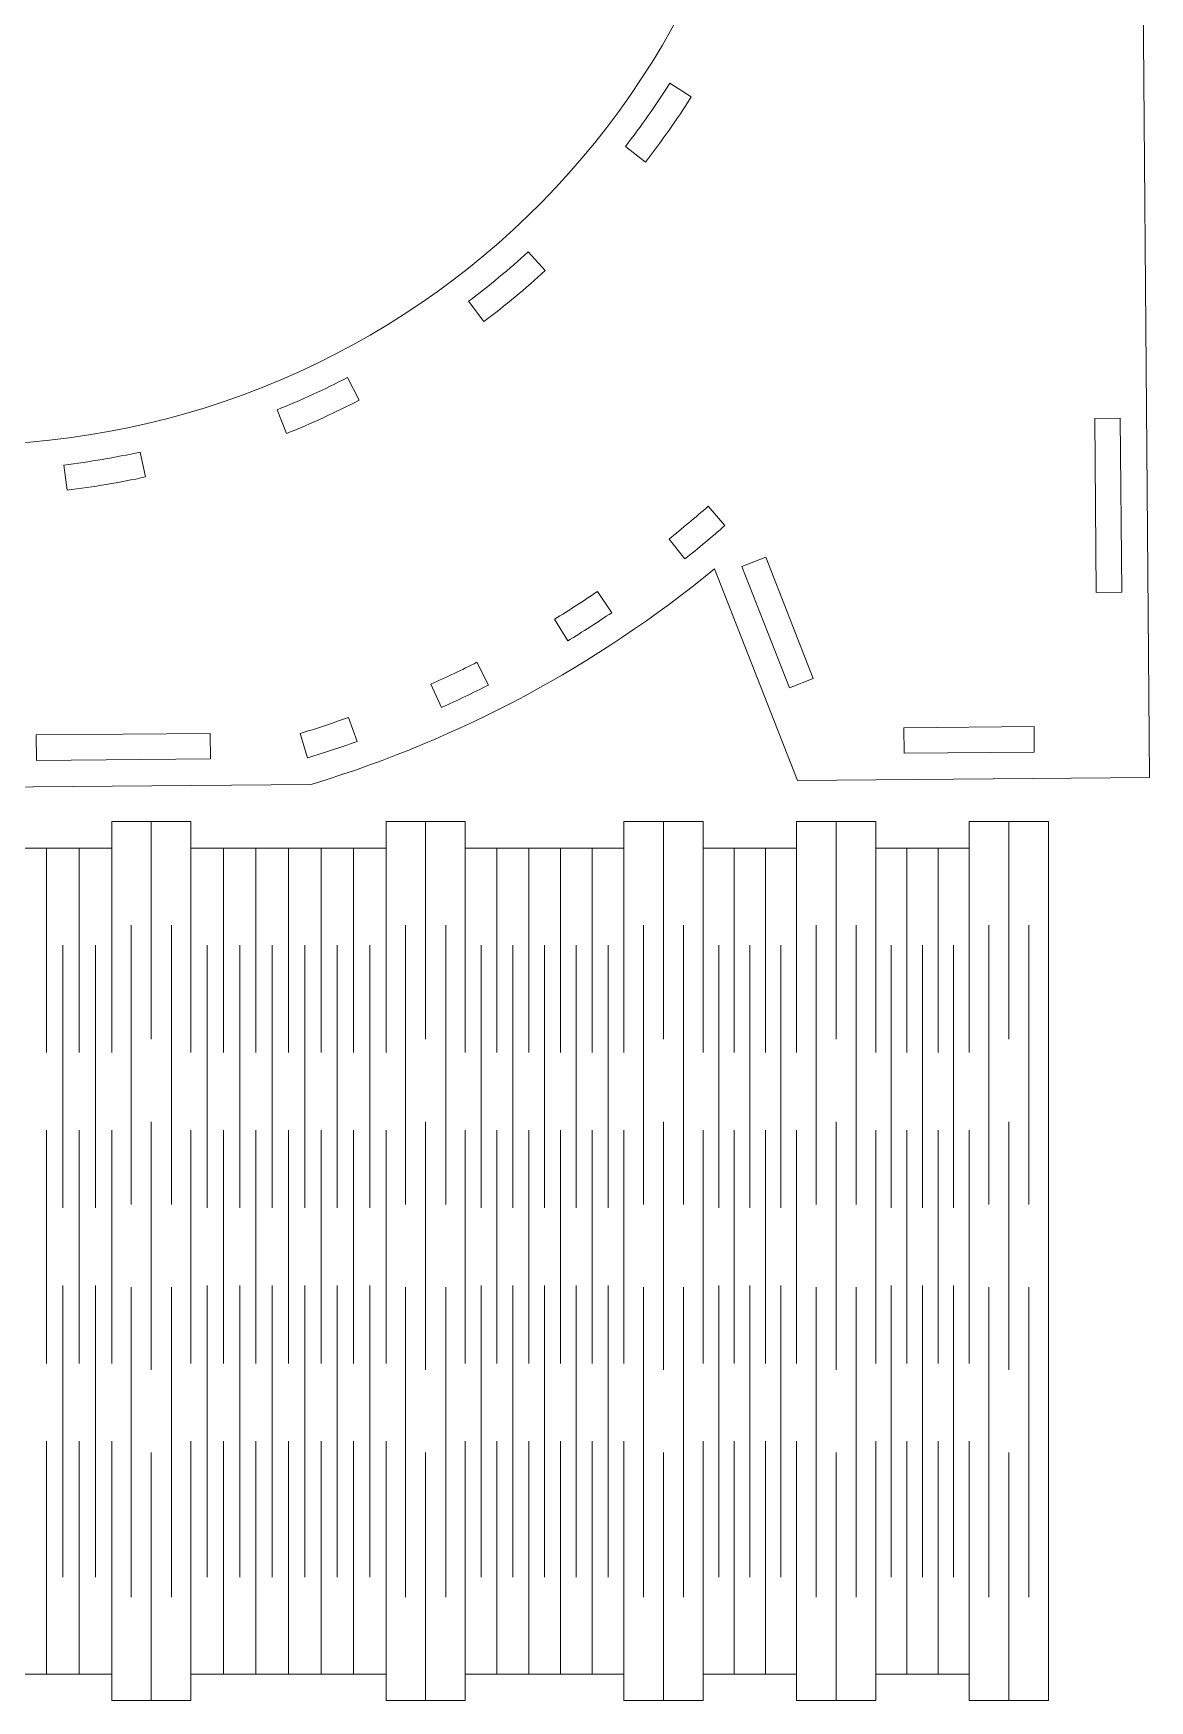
# Model space of a CAD drawing. Header units: millimetres. Extents: x -459 to 459, y -512 to 512.
# Drawn here: x 332.4 to 459.5, y -511.8 to -322.1 of the extents above; entities that cross this region are included whole.
import ezdxf

# ---------------------------------------------------------------- set-up
doc = ezdxf.new("R2010")
doc.units = ezdxf.units.MM
doc.header["$MEASUREMENT"] = 0
doc.layers.add('Camada 1', color=7, linetype='Continuous')

msp = doc.modelspace()

# ---------------------------------------------------------------- linework, layer by layer
at = {"layer": 'Camada 1', "color": 250, "lineweight": 20}
for points, knots in [([(409.9494, -382.9983), (409.9494, -382.9983), (419.3878, -407.0651), (419.3878, -407.0651), (419.3878, -407.0651), (419.3878, -407.0651), (459.4507, -406.7314), (459.4507, -406.7314), (459.4507, -406.7314), (459.4507, -406.7314), (458.4014, -280.7358), (458.4014, -280.7358), (458.4014, -280.7358), (458.4014, -280.7358), (417.8053, -281.0738), (417.8053, -281.0738), (417.8053, -281.0738), (417.8053, -281.0738), (417.4551, -283.6477), (417.4551, -283.6477), (417.4551, -283.6477), (416.0693, -293.8337), (413.2861, -303.799), (409.1931, -313.2289), (409.1931, -313.2289), (399.4175, -335.7508), (381.2881, -353.3094), (358.4696, -362.3608), (358.4696, -362.3608), (335.6518, -371.412), (310.4167, -371.0555), (287.8613, -361.3593), (287.8613, -361.3593), (277.3302, -356.8321), (270.3929, -346.5947), (270.0911, -335.1358), (270.0911, -335.1358), (269.7898, -323.6988), (276.1976, -313.0786), (286.456, -308.0129), (286.456, -308.0129), (298.4904, -302.0703), (311.1905, -297.5263), (324.2633, -294.4858), (324.2633, -294.4858), (324.2633, -294.4858), (363.2234, -285.4243), (363.2234, -285.4243), (363.2234, -285.4243), (379.3363, -281.6767), (395.0087, -276.1432), (409.9026, -268.9433), (409.9026, -268.9433), (438.0817, -255.321), (456.2401, -227.044), (456.903, -195.752), (456.903, -195.752), (457.5654, -164.4877), (440.5971, -135.4263), (413.0445, -120.636), (413.0445, -120.636), (366.46, -95.6292), (309.5877, -100.6839), (268.2036, -133.1255), (268.2036, -133.1255), (268.2036, -133.1255), (261.2526, -108.3715), (261.2526, -108.3715), (261.2526, -108.3715), (261.2526, -108.3715), (220.9607, -108.7071), (220.9607, -108.7071), (220.9607, -108.7071), (220.9607, -108.7071), (222.0099, -234.7027), (222.0099, -234.7027), (222.0099, -234.7027), (222.0099, -234.7027), (262.6309, -234.3645), (262.6309, -234.3645), (262.6309, -234.3645), (262.6309, -234.3645), (262.9599, -231.7628), (262.9599, -231.7628), (262.9599, -231.7628), (266.6883, -202.2806), (283.9078, -176.204), (309.5574, -161.1974), (309.5574, -161.1974), (332.0191, -148.0558), (359.7617, -147.1718), (383.0146, -158.8565), (383.0146, -158.8565), (394.4452, -164.6004), (400.9763, -176.9621), (399.2793, -189.6418), (399.2793, -189.6418), (397.5823, -202.3221), (388.0313, -212.5307), (375.4919, -215.0669), (375.4919, -215.0669), (361.4881, -217.8994), (347.4539, -220.5815), (333.3925, -223.1128), (333.3925, -223.1128), (333.3925, -223.1128), (294.0253, -230.1995), (294.0253, -230.1995), (294.0253, -230.1995), (278.6378, -232.9694), (263.8511, -238.4993), (250.4221, -246.5062), (250.4221, -246.5062), (229.299, -259.1007), (214.3408, -279.8912), (209.1134, -303.9221), (209.1134, -303.9221), (206.5284, -315.8055), (206.4121, -328.1123), (208.772, -340.0423), (208.772, -340.0423), (211.1324, -351.9741), (215.9226, -363.3033), (222.8381, -373.3093), (222.8381, -373.3093), (234.0073, -389.4699), (250.0272, -401.6715), (268.5747, -408.145), (268.5747, -408.145), (268.5747, -408.145), (269.0669, -408.3168), (269.0669, -408.3168), (269.0669, -408.3168), (269.0669, -408.3168), (364.0204, -407.5261), (364.0204, -407.5261), (364.0204, -407.5261), (364.0204, -407.5261), (364.4368, -407.3988), (364.4368, -407.3988), (364.4368, -407.3988), (381.0619, -402.3178), (396.534, -394.0164), (409.9494, -382.9983)], [0, 0, 0, 0, 0.02702703, 0.02702703, 0.02702703, 0.02702703, 0.05405405, 0.05405405, 0.05405405, 0.05405405, 0.08108108, 0.08108108, 0.08108108, 0.08108108, 0.10810811, 0.10810811, 0.10810811, 0.10810811, 0.13513514, 0.13513514, 0.13513514, 0.13513514, 0.16216216, 0.16216216, 0.16216216, 0.16216216, 0.18918919, 0.18918919, 0.18918919, 0.18918919, 0.21621622, 0.21621622, 0.21621622, 0.21621622, 0.24324324, 0.24324324, 0.24324324, 0.24324324, 0.27027027, 0.27027027, 0.27027027, 0.27027027, 0.2972973, 0.2972973, 0.2972973, 0.2972973, 0.32432432, 0.32432432, 0.32432432, 0.32432432, 0.35135135, 0.35135135, 0.35135135, 0.35135135, 0.37837838, 0.37837838, 0.37837838, 0.37837838, 0.40540541, 0.40540541, 0.40540541, 0.40540541, 0.43243243, 0.43243243, 0.43243243, 0.43243243, 0.45945946, 0.45945946, 0.45945946, 0.45945946, 0.48648649, 0.48648649, 0.48648649, 0.48648649, 0.51351351, 0.51351351, 0.51351351, 0.51351351, 0.54054054, 0.54054054, 0.54054054, 0.54054054, 0.56756757, 0.56756757, 0.56756757, 0.56756757, 0.59459459, 0.59459459, 0.59459459, 0.59459459, 0.62162162, 0.62162162, 0.62162162, 0.62162162, 0.64864865, 0.64864865, 0.64864865, 0.64864865, 0.67567568, 0.67567568, 0.67567568, 0.67567568, 0.7027027, 0.7027027, 0.7027027, 0.7027027, 0.72972973, 0.72972973, 0.72972973, 0.72972973, 0.75675676, 0.75675676, 0.75675676, 0.75675676, 0.78378378, 0.78378378, 0.78378378, 0.78378378, 0.81081081, 0.81081081, 0.81081081, 0.81081081, 0.83783784, 0.83783784, 0.83783784, 0.83783784, 0.86486486, 0.86486486, 0.86486486, 0.86486486, 0.89189189, 0.89189189, 0.89189189, 0.89189189, 0.91891892, 0.91891892, 0.91891892, 0.91891892, 0.94594595, 0.94594595, 0.94594595, 0.94594595, 1, 1, 1, 1]), ([(404.8635, -327.7603), (404.8635, -327.7603), (407.3028, -329.3127), (407.3028, -329.3127), (407.3028, -329.3127), (405.6757, -331.8637), (403.9307, -334.3392), (402.0754, -336.7293), (402.0754, -336.7293), (402.0754, -336.7293), (399.8031, -334.9617), (399.8031, -334.9617), (399.8031, -334.9617), (401.5892, -332.6573), (403.2768, -330.254), (404.8635, -327.7603)], [0, 0, 0, 0, 0.2, 0.2, 0.2, 0.2, 0.4, 0.4, 0.4, 0.4, 0.6, 0.6, 0.6, 0.6, 1, 1, 1, 1]), ([(388.7465, -346.9377), (388.7465, -346.9377), (390.6893, -349.0617), (390.6893, -349.0617), (390.6893, -349.0617), (388.4545, -351.1014), (386.1258, -353.038), (383.7126, -354.8633), (383.7126, -354.8633), (383.7126, -354.8633), (381.9725, -352.5575), (381.9725, -352.5575), (381.9725, -352.5575), (384.3082, -350.7941), (386.5705, -348.9216), (388.7465, -346.9377)], [0, 0, 0, 0, 0.2, 0.2, 0.2, 0.2, 0.4, 0.4, 0.4, 0.4, 0.6, 0.6, 0.6, 0.6, 1, 1, 1, 1]), ([(368.1771, -361.2338), (368.1771, -361.2338), (369.5107, -363.8094), (369.5107, -363.8094), (369.5107, -363.8094), (366.8223, -365.1977), (364.07, -366.462), (361.2651, -367.5966), (361.2651, -367.5966), (361.2651, -367.5966), (360.1782, -364.9021), (360.1782, -364.9021), (360.1782, -364.9021), (362.8975, -363.8019), (365.5676, -362.5796), (368.1771, -361.2338)], [0, 0, 0, 0, 0.2, 0.2, 0.2, 0.2, 0.4, 0.4, 0.4, 0.4, 0.6, 0.6, 0.6, 0.6, 1, 1, 1, 1]), ([(456.2751, -385.6571), (456.2751, -385.6571), (453.3753, -385.6813), (453.3753, -385.6813), (453.3753, -385.6813), (453.3753, -385.6813), (453.2103, -365.882), (453.2103, -365.882), (453.2103, -365.882), (453.2103, -365.882), (456.1102, -365.8578), (456.1102, -365.8578), (456.1102, -365.8578), (456.1102, -365.8578), (456.2751, -385.6571), (456.2751, -385.6571)], [0, 0, 0, 0, 0.2, 0.2, 0.2, 0.2, 0.4, 0.4, 0.4, 0.4, 0.6, 0.6, 0.6, 0.6, 1, 1, 1, 1]), ([(344.6083, -369.7109), (344.6083, -369.7109), (345.225, -372.5407), (345.225, -372.5407), (345.225, -372.5407), (342.2681, -373.1821), (339.2817, -373.6868), (336.2783, -374.0529), (336.2783, -374.0529), (336.2783, -374.0529), (335.9315, -371.1831), (335.9315, -371.1831), (335.9315, -371.1831), (338.8502, -370.8243), (341.7459, -370.3344), (344.6083, -369.7109)], [0, 0, 0, 0, 0.2, 0.2, 0.2, 0.2, 0.4, 0.4, 0.4, 0.4, 0.6, 0.6, 0.6, 0.6, 1, 1, 1, 1]), ([(406.5744, -381.8704), (406.5744, -381.8704), (404.7683, -379.6015), (404.7683, -379.6015), (404.7683, -379.6015), (406.2813, -378.3951), (407.7668, -377.1542), (409.2232, -375.88), (409.2232, -375.88), (409.2232, -375.88), (411.1231, -378.0479), (411.1231, -378.0479), (411.1231, -378.0479), (411.1231, -378.0479), (411.1297, -378.0647), (411.1297, -378.0647), (411.1297, -378.0647), (409.6388, -379.3691), (408.12, -380.6382), (406.5744, -381.8704)], [0, 0, 0, 0, 0.16666667, 0.16666667, 0.16666667, 0.16666667, 0.33333333, 0.33333333, 0.33333333, 0.33333333, 0.5, 0.5, 0.5, 0.5, 0.66666667, 0.66666667, 0.66666667, 0.66666667, 1, 1, 1, 1]), ([(413.0689, -382.7359), (413.0689, -382.7359), (415.7687, -381.6771), (415.7687, -381.6771), (415.7687, -381.6771), (415.7687, -381.6771), (421.1723, -395.4554), (421.1723, -395.4554), (421.1723, -395.4554), (421.1723, -395.4554), (418.4724, -396.5142), (418.4724, -396.5142), (418.4724, -396.5142), (418.4724, -396.5142), (413.0689, -382.7359), (413.0689, -382.7359)], [0, 0, 0, 0, 0.2, 0.2, 0.2, 0.2, 0.4, 0.4, 0.4, 0.4, 0.6, 0.6, 0.6, 0.6, 1, 1, 1, 1]), ([(393.2528, -391.1902), (393.2528, -391.1902), (391.7443, -388.7136), (391.7443, -388.7136), (391.7443, -388.7136), (393.3962, -387.7057), (395.025, -386.6599), (396.6291, -385.5776), (396.6291, -385.5776), (396.6291, -385.5776), (398.2529, -387.9802), (398.2529, -387.9802), (398.2529, -387.9802), (396.6103, -389.0885), (394.9432, -390.1589), (393.2528, -391.1902)], [0, 0, 0, 0, 0.2, 0.2, 0.2, 0.2, 0.4, 0.4, 0.4, 0.4, 0.6, 0.6, 0.6, 0.6, 1, 1, 1, 1]), ([(378.8715, -398.7732), (378.8715, -398.7732), (377.6842, -396.1275), (377.6842, -396.1275), (377.6842, -396.1275), (379.449, -395.3338), (381.1957, -394.4998), (382.9224, -393.6263), (382.9224, -393.6263), (382.9224, -393.6263), (384.2335, -396.2129), (384.2335, -396.2129), (384.2335, -396.2129), (382.4665, -397.1068), (380.6788, -397.9604), (378.8715, -398.7732)], [0, 0, 0, 0, 0.2, 0.2, 0.2, 0.2, 0.4, 0.4, 0.4, 0.4, 0.6, 0.6, 0.6, 0.6, 1, 1, 1, 1]), ([(363.6556, -404.5002), (363.6556, -404.5002), (362.8081, -401.7273), (362.8081, -401.7273), (362.8081, -401.7273), (364.6582, -401.1602), (366.4954, -400.5508), (368.3177, -399.8998), (368.3177, -399.8998), (368.3177, -399.8998), (369.2954, -402.6299), (369.2954, -402.6299), (369.2954, -402.6299), (367.432, -403.2956), (365.5516, -403.9192), (363.6556, -404.5002)], [0, 0, 0, 0, 0.2, 0.2, 0.2, 0.2, 0.4, 0.4, 0.4, 0.4, 0.6, 0.6, 0.6, 0.6, 1, 1, 1, 1]), ([(332.8082, -404.7859), (332.8082, -404.7859), (332.784, -401.8861), (332.784, -401.8861), (332.784, -401.8861), (332.784, -401.8861), (352.5833, -401.7211), (352.5833, -401.7211), (352.5833, -401.7211), (352.5833, -401.7211), (352.6075, -404.621), (352.6075, -404.621), (352.6075, -404.621), (352.6075, -404.621), (332.8082, -404.7859), (332.8082, -404.7859)], [0, 0, 0, 0, 0.2, 0.2, 0.2, 0.2, 0.4, 0.4, 0.4, 0.4, 0.6, 0.6, 0.6, 0.6, 1, 1, 1, 1]), ([(431.5267, -403.9639), (431.5267, -403.9639), (431.5026, -401.064), (431.5026, -401.064), (431.5026, -401.064), (431.5026, -401.064), (446.302, -400.9407), (446.302, -400.9407), (446.302, -400.9407), (446.302, -400.9407), (446.3262, -403.8406), (446.3262, -403.8406), (446.3262, -403.8406), (446.3262, -403.8406), (431.5267, -403.9639), (431.5267, -403.9639)], [0, 0, 0, 0, 0.2, 0.2, 0.2, 0.2, 0.4, 0.4, 0.4, 0.4, 0.6, 0.6, 0.6, 0.6, 1, 1, 1, 1]), ([(341.3646, -511.7549), (341.3646, -511.7549), (350.3755, -511.7549), (350.3755, -511.7549), (350.3755, -511.7549), (350.3755, -511.7549), (350.3755, -508.7549), (350.3755, -508.7549), (350.3755, -508.7549), (350.3755, -508.7549), (372.5761, -508.7549), (372.5761, -508.7549), (372.5761, -508.7549), (372.5761, -508.7549), (372.5761, -511.7549), (372.5761, -511.7549), (372.5761, -511.7549), (372.5761, -511.7549), (381.5871, -511.7549), (381.5871, -511.7549), (381.5871, -511.7549), (381.5871, -511.7549), (381.5871, -508.7549), (381.5871, -508.7549), (381.5871, -508.7549), (381.5871, -508.7549), (399.6397, -508.7549), (399.6397, -508.7549), (399.6397, -508.7549), (399.6397, -508.7549), (399.6397, -511.7549), (399.6397, -511.7549), (399.6397, -511.7549), (399.6397, -511.7549), (408.6424, -511.7549), (408.6424, -511.7549), (408.6424, -511.7549), (408.6424, -511.7549), (408.6424, -508.7549), (408.6424, -508.7549), (408.6424, -508.7549), (408.6424, -508.7549), (419.281, -508.7549), (419.281, -508.7549), (419.281, -508.7549), (419.281, -508.7549), (419.281, -511.7549), (419.281, -511.7549), (419.281, -511.7549), (419.281, -511.7549), (428.2837, -511.7549), (428.2837, -511.7549), (428.2837, -511.7549), (428.2837, -511.7549), (428.2837, -508.7549), (428.2837, -508.7549), (428.2837, -508.7549), (428.2837, -508.7549), (438.9223, -508.7549), (438.9223, -508.7549), (438.9223, -508.7549), (438.9223, -508.7549), (438.9223, -511.7549), (438.9223, -511.7549), (438.9223, -511.7549), (438.9223, -511.7549), (447.925, -511.7549), (447.925, -511.7549), (447.925, -511.7549), (447.925, -511.7549), (447.925, -411.7549), (447.925, -411.7549), (447.925, -411.7549), (447.925, -411.7549), (438.9223, -411.7549), (438.9223, -411.7549), (438.9223, -411.7549), (438.9223, -411.7549), (438.9223, -414.7549), (438.9223, -414.7549), (438.9223, -414.7549), (438.9223, -414.7549), (428.2837, -414.7549), (428.2837, -414.7549), (428.2837, -414.7549), (428.2837, -414.7549), (428.2837, -411.7549), (428.2837, -411.7549), (428.2837, -411.7549), (428.2837, -411.7549), (419.281, -411.7549), (419.281, -411.7549), (419.281, -411.7549), (419.281, -411.7549), (419.281, -414.7549), (419.281, -414.7549), (419.281, -414.7549), (419.281, -414.7549), (408.6424, -414.7549), (408.6424, -414.7549), (408.6424, -414.7549), (408.6424, -414.7549), (408.6424, -411.7549), (408.6424, -411.7549), (408.6424, -411.7549), (408.6424, -411.7549), (399.6397, -411.7549), (399.6397, -411.7549), (399.6397, -411.7549), (399.6397, -411.7549), (399.6397, -414.7549), (399.6397, -414.7549), (399.6397, -414.7549), (399.6397, -414.7549), (381.5871, -414.7549), (381.5871, -414.7549), (381.5871, -414.7549), (381.5871, -414.7549), (381.5871, -411.7549), (381.5871, -411.7549), (381.5871, -411.7549), (381.5871, -411.7549), (372.5761, -411.7549), (372.5761, -411.7549), (372.5761, -411.7549), (372.5761, -411.7549), (372.5761, -414.7549), (372.5761, -414.7549), (372.5761, -414.7549), (372.5761, -414.7549), (350.3755, -414.7549), (350.3755, -414.7549), (350.3755, -414.7549), (350.3755, -414.7549), (350.3755, -411.7549), (350.3755, -411.7549), (350.3755, -411.7549), (350.3755, -411.7549), (341.3646, -411.7549), (341.3646, -411.7549), (341.3646, -411.7549), (341.3646, -411.7549), (341.3646, -414.7549), (341.3646, -414.7549), (341.3646, -414.7549), (341.3646, -414.7549), (319.164, -414.7549), (319.164, -414.7549), (319.164, -414.7549), (319.164, -414.7549), (319.164, -411.7549), (319.164, -411.7549), (319.164, -411.7549), (319.164, -411.7549), (310.1531, -411.7549), (310.1531, -411.7549), (310.1531, -411.7549), (310.1531, -411.7549), (310.1531, -414.7549), (310.1531, -414.7549), (310.1531, -414.7549), (310.1531, -414.7549), (287.9525, -414.7549), (287.9525, -414.7549), (287.9525, -414.7549), (287.9525, -414.7549), (287.9525, -411.7549), (287.9525, -411.7549), (287.9525, -411.7549), (287.9525, -411.7549), (278.9415, -411.7549), (278.9415, -411.7549), (278.9415, -411.7549), (278.9415, -411.7549), (278.9415, -414.7549), (278.9415, -414.7549), (278.9415, -414.7549), (278.9415, -414.7549), (256.7409, -414.7549), (256.7409, -414.7549), (256.7409, -414.7549), (256.7409, -414.7549), (256.7409, -411.7549), (256.7409, -411.7549), (256.7409, -411.7549), (256.7409, -411.7549), (247.73, -411.7549), (247.73, -411.7549), (247.73, -411.7549), (247.73, -411.7549), (247.73, -414.7549), (247.73, -414.7549), (247.73, -414.7549), (247.73, -414.7549), (229.6773, -414.7549), (229.6773, -414.7549), (229.6773, -414.7549), (229.6773, -414.7549), (229.6773, -411.7549), (229.6773, -411.7549), (229.6773, -411.7549), (229.6773, -411.7549), (220.6719, -411.7549), (220.6719, -411.7549), (220.6719, -411.7549), (220.6719, -411.7549), (220.6719, -414.7549), (220.6719, -414.7549), (220.6719, -414.7549), (220.6719, -414.7549), (201.2092, -414.7549), (201.2092, -414.7549), (201.2092, -414.7549), (201.2092, -414.7549), (201.2092, -411.7549), (201.2092, -411.7549), (201.2092, -411.7549), (201.2092, -411.7549), (192.2037, -411.7549), (192.2037, -411.7549), (192.2037, -411.7549), (192.2037, -411.7549), (192.2037, -414.7549), (192.2037, -414.7549), (192.2037, -414.7549), (192.2037, -414.7549), (172.741, -414.7549), (172.741, -414.7549), (172.741, -414.7549), (172.741, -414.7549), (172.741, -411.7549), (172.741, -411.7549), (172.741, -411.7549), (172.741, -411.7549), (163.7356, -411.7549), (163.7356, -411.7549), (163.7356, -411.7549), (163.7356, -411.7549), (163.7356, -414.7549), (163.7356, -414.7549), (163.7356, -414.7549), (163.7356, -414.7549), (144.2728, -414.7549), (144.2728, -414.7549), (144.2728, -414.7549), (144.2728, -414.7549), (144.2728, -411.7549), (144.2728, -411.7549), (144.2728, -411.7549), (144.2728, -411.7549), (135.2674, -411.7549), (135.2674, -411.7549), (135.2674, -411.7549), (135.2674, -411.7549), (135.2674, -414.7549), (135.2674, -414.7549), (135.2674, -414.7549), (135.2674, -414.7549), (115.8046, -414.7549), (115.8046, -414.7549), (115.8046, -414.7549), (115.8046, -414.7549), (115.8046, -411.7549), (115.8046, -411.7549), (115.8046, -411.7549), (115.8046, -411.7549), (106.7992, -411.7549), (106.7992, -411.7549), (106.7992, -411.7549), (106.7992, -411.7549), (106.7992, -414.7549), (106.7992, -414.7549), (106.7992, -414.7549), (106.7992, -414.7549), (87.3365, -414.7549), (87.3365, -414.7549), (87.3365, -414.7549), (87.3365, -414.7549), (87.3365, -411.7549), (87.3365, -411.7549), (87.3365, -411.7549), (87.3365, -411.7549), (78.331, -411.7549), (78.331, -411.7549), (78.331, -411.7549), (78.331, -411.7549), (78.331, -511.7549), (78.331, -511.7549), (78.331, -511.7549), (78.331, -511.7549), (87.3365, -511.7549), (87.3365, -511.7549), (87.3365, -511.7549), (87.3365, -511.7549), (87.3365, -508.7549), (87.3365, -508.7549), (87.3365, -508.7549), (87.3365, -508.7549), (106.7992, -508.7549), (106.7992, -508.7549), (106.7992, -508.7549), (106.7992, -508.7549), (106.7992, -511.7549), (106.7992, -511.7549), (106.7992, -511.7549), (106.7992, -511.7549), (115.8046, -511.7549), (115.8046, -511.7549), (115.8046, -511.7549), (115.8046, -511.7549), (115.8046, -508.7549), (115.8046, -508.7549), (115.8046, -508.7549), (115.8046, -508.7549), (135.2674, -508.7549), (135.2674, -508.7549), (135.2674, -508.7549), (135.2674, -508.7549), (135.2674, -511.7549), (135.2674, -511.7549), (135.2674, -511.7549), (135.2674, -511.7549), (144.2728, -511.7549), (144.2728, -511.7549), (144.2728, -511.7549), (144.2728, -511.7549), (144.2728, -508.7549), (144.2728, -508.7549), (144.2728, -508.7549), (144.2728, -508.7549), (163.7356, -508.7549), (163.7356, -508.7549), (163.7356, -508.7549), (163.7356, -508.7549), (163.7356, -511.7549), (163.7356, -511.7549), (163.7356, -511.7549), (163.7356, -511.7549), (172.741, -511.7549), (172.741, -511.7549), (172.741, -511.7549), (172.741, -511.7549), (172.741, -508.7549), (172.741, -508.7549), (172.741, -508.7549), (172.741, -508.7549), (192.2037, -508.7549), (192.2037, -508.7549), (192.2037, -508.7549), (192.2037, -508.7549), (192.2037, -511.7549), (192.2037, -511.7549), (192.2037, -511.7549), (192.2037, -511.7549), (201.2092, -511.7549), (201.2092, -511.7549), (201.2092, -511.7549), (201.2092, -511.7549), (201.2092, -508.7549), (201.2092, -508.7549), (201.2092, -508.7549), (201.2092, -508.7549), (220.6719, -508.7549), (220.6719, -508.7549), (220.6719, -508.7549), (220.6719, -508.7549), (220.6719, -511.7549), (220.6719, -511.7549), (220.6719, -511.7549), (220.6719, -511.7549), (229.6773, -511.7549), (229.6773, -511.7549), (229.6773, -511.7549), (229.6773, -511.7549), (229.6773, -508.7549), (229.6773, -508.7549), (229.6773, -508.7549), (229.6773, -508.7549), (247.73, -508.7549), (247.73, -508.7549), (247.73, -508.7549), (247.73, -508.7549), (247.73, -511.7549), (247.73, -511.7549), (247.73, -511.7549), (247.73, -511.7549), (256.7409, -511.7549), (256.7409, -511.7549), (256.7409, -511.7549), (256.7409, -511.7549), (256.7409, -508.7549), (256.7409, -508.7549), (256.7409, -508.7549), (256.7409, -508.7549), (278.9415, -508.7549), (278.9415, -508.7549), (278.9415, -508.7549), (278.9415, -508.7549), (278.9415, -511.7549), (278.9415, -511.7549), (278.9415, -511.7549), (278.9415, -511.7549), (287.9525, -511.7549), (287.9525, -511.7549), (287.9525, -511.7549), (287.9525, -511.7549), (287.9525, -508.7549), (287.9525, -508.7549), (287.9525, -508.7549), (287.9525, -508.7549), (310.1531, -508.7549), (310.1531, -508.7549), (310.1531, -508.7549), (310.1531, -508.7549), (310.1531, -511.7549), (310.1531, -511.7549), (310.1531, -511.7549), (310.1531, -511.7549), (319.164, -511.7549), (319.164, -511.7549), (319.164, -511.7549), (319.164, -511.7549), (319.164, -508.7549), (319.164, -508.7549), (319.164, -508.7549), (319.164, -508.7549), (341.3646, -508.7549), (341.3646, -508.7549), (341.3646, -508.7549), (341.3646, -508.7549), (341.3646, -511.7549), (341.3646, -511.7549)], [0, 0, 0, 0, 0.00917431, 0.00917431, 0.00917431, 0.00917431, 0.01834862, 0.01834862, 0.01834862, 0.01834862, 0.02752294, 0.02752294, 0.02752294, 0.02752294, 0.03669725, 0.03669725, 0.03669725, 0.03669725, 0.04587156, 0.04587156, 0.04587156, 0.04587156, 0.05504587, 0.05504587, 0.05504587, 0.05504587, 0.06422018, 0.06422018, 0.06422018, 0.06422018, 0.0733945, 0.0733945, 0.0733945, 0.0733945, 0.08256881, 0.08256881, 0.08256881, 0.08256881, 0.09174312, 0.09174312, 0.09174312, 0.09174312, 0.10091743, 0.10091743, 0.10091743, 0.10091743, 0.11009174, 0.11009174, 0.11009174, 0.11009174, 0.11926606, 0.11926606, 0.11926606, 0.11926606, 0.12844037, 0.12844037, 0.12844037, 0.12844037, 0.13761468, 0.13761468, 0.13761468, 0.13761468, 0.14678899, 0.14678899, 0.14678899, 0.14678899, 0.1559633, 0.1559633, 0.1559633, 0.1559633, 0.16513761, 0.16513761, 0.16513761, 0.16513761, 0.17431193, 0.17431193, 0.17431193, 0.17431193, 0.18348624, 0.18348624, 0.18348624, 0.18348624, 0.19266055, 0.19266055, 0.19266055, 0.19266055, 0.20183486, 0.20183486, 0.20183486, 0.20183486, 0.21100917, 0.21100917, 0.21100917, 0.21100917, 0.22018349, 0.22018349, 0.22018349, 0.22018349, 0.2293578, 0.2293578, 0.2293578, 0.2293578, 0.23853211, 0.23853211, 0.23853211, 0.23853211, 0.24770642, 0.24770642, 0.24770642, 0.24770642, 0.25688073, 0.25688073, 0.25688073, 0.25688073, 0.26605505, 0.26605505, 0.26605505, 0.26605505, 0.27522936, 0.27522936, 0.27522936, 0.27522936, 0.28440367, 0.28440367, 0.28440367, 0.28440367, 0.29357798, 0.29357798, 0.29357798, 0.29357798, 0.30275229, 0.30275229, 0.30275229, 0.30275229, 0.31192661, 0.31192661, 0.31192661, 0.31192661, 0.32110092, 0.32110092, 0.32110092, 0.32110092, 0.33027523, 0.33027523, 0.33027523, 0.33027523, 0.33944954, 0.33944954, 0.33944954, 0.33944954, 0.34862385, 0.34862385, 0.34862385, 0.34862385, 0.35779817, 0.35779817, 0.35779817, 0.35779817, 0.36697248, 0.36697248, 0.36697248, 0.36697248, 0.37614679, 0.37614679, 0.37614679, 0.37614679, 0.3853211, 0.3853211, 0.3853211, 0.3853211, 0.39449541, 0.39449541, 0.39449541, 0.39449541, 0.40366972, 0.40366972, 0.40366972, 0.40366972, 0.41284404, 0.41284404, 0.41284404, 0.41284404, 0.42201835, 0.42201835, 0.42201835, 0.42201835, 0.43119266, 0.43119266, 0.43119266, 0.43119266, 0.44036697, 0.44036697, 0.44036697, 0.44036697, 0.44954128, 0.44954128, 0.44954128, 0.44954128, 0.4587156, 0.4587156, 0.4587156, 0.4587156, 0.46788991, 0.46788991, 0.46788991, 0.46788991, 0.47706422, 0.47706422, 0.47706422, 0.47706422, 0.48623853, 0.48623853, 0.48623853, 0.48623853, 0.49541284, 0.49541284, 0.49541284, 0.49541284, 0.50458716, 0.50458716, 0.50458716, 0.50458716, 0.51376147, 0.51376147, 0.51376147, 0.51376147, 0.52293578, 0.52293578, 0.52293578, 0.52293578, 0.53211009, 0.53211009, 0.53211009, 0.53211009, 0.5412844, 0.5412844, 0.5412844, 0.5412844, 0.55045872, 0.55045872, 0.55045872, 0.55045872, 0.55963303, 0.55963303, 0.55963303, 0.55963303, 0.56880734, 0.56880734, 0.56880734, 0.56880734, 0.57798165, 0.57798165, 0.57798165, 0.57798165, 0.58715596, 0.58715596, 0.58715596, 0.58715596, 0.59633028, 0.59633028, 0.59633028, 0.59633028, 0.60550459, 0.60550459, 0.60550459, 0.60550459, 0.6146789, 0.6146789, 0.6146789, 0.6146789, 0.62385321, 0.62385321, 0.62385321, 0.62385321, 0.63302752, 0.63302752, 0.63302752, 0.63302752, 0.64220183, 0.64220183, 0.64220183, 0.64220183, 0.65137615, 0.65137615, 0.65137615, 0.65137615, 0.66055046, 0.66055046, 0.66055046, 0.66055046, 0.66972477, 0.66972477, 0.66972477, 0.66972477, 0.67889908, 0.67889908, 0.67889908, 0.67889908, 0.68807339, 0.68807339, 0.68807339, 0.68807339, 0.69724771, 0.69724771, 0.69724771, 0.69724771, 0.70642202, 0.70642202, 0.70642202, 0.70642202, 0.71559633, 0.71559633, 0.71559633, 0.71559633, 0.72477064, 0.72477064, 0.72477064, 0.72477064, 0.73394495, 0.73394495, 0.73394495, 0.73394495, 0.74311927, 0.74311927, 0.74311927, 0.74311927, 0.75229358, 0.75229358, 0.75229358, 0.75229358, 0.76146789, 0.76146789, 0.76146789, 0.76146789, 0.7706422, 0.7706422, 0.7706422, 0.7706422, 0.77981651, 0.77981651, 0.77981651, 0.77981651, 0.78899083, 0.78899083, 0.78899083, 0.78899083, 0.79816514, 0.79816514, 0.79816514, 0.79816514, 0.80733945, 0.80733945, 0.80733945, 0.80733945, 0.81651376, 0.81651376, 0.81651376, 0.81651376, 0.82568807, 0.82568807, 0.82568807, 0.82568807, 0.83486239, 0.83486239, 0.83486239, 0.83486239, 0.8440367, 0.8440367, 0.8440367, 0.8440367, 0.85321101, 0.85321101, 0.85321101, 0.85321101, 0.86238532, 0.86238532, 0.86238532, 0.86238532, 0.87155963, 0.87155963, 0.87155963, 0.87155963, 0.88073394, 0.88073394, 0.88073394, 0.88073394, 0.88990826, 0.88990826, 0.88990826, 0.88990826, 0.89908257, 0.89908257, 0.89908257, 0.89908257, 0.90825688, 0.90825688, 0.90825688, 0.90825688, 0.91743119, 0.91743119, 0.91743119, 0.91743119, 0.9266055, 0.9266055, 0.9266055, 0.9266055, 0.93577982, 0.93577982, 0.93577982, 0.93577982, 0.94495413, 0.94495413, 0.94495413, 0.94495413, 0.95412844, 0.95412844, 0.95412844, 0.95412844, 0.96330275, 0.96330275, 0.96330275, 0.96330275, 0.97247706, 0.97247706, 0.97247706, 0.97247706, 0.98165138, 0.98165138, 0.98165138, 0.98165138, 1, 1, 1, 1])]:
    msp.add_open_spline(points, degree=3, knots=knots, dxfattribs=at)
for points in [[(345.87, -436.4905), (345.87, -436.4905), (345.87, -411.7549), (345.87, -411.7549)], [(377.0816, -436.4905), (377.0816, -436.4905), (377.0816, -411.7549), (377.0816, -411.7549)], [(404.141, -436.4905), (404.141, -436.4905), (404.141, -411.7549), (404.141, -411.7549)], [(423.7823, -436.4905), (423.7823, -436.4905), (423.7823, -411.7549), (423.7823, -411.7549)], [(443.4236, -436.4905), (443.4236, -436.4905), (443.4236, -411.7549), (443.4236, -411.7549)], [(333.9637, -438.0064), (333.9637, -438.0064), (333.9637, -414.7549), (333.9637, -414.7549)], [(337.6641, -438.0064), (337.6641, -438.0064), (337.6641, -414.7549), (337.6641, -414.7549)], [(341.3644, -438.0064), (341.3644, -438.0064), (341.3644, -414.7549), (341.3644, -414.7549)], [(350.3739, -438.0064), (350.3739, -438.0064), (350.3739, -414.7549), (350.3739, -414.7549)], [(354.0743, -438.0064), (354.0743, -438.0064), (354.0743, -414.7549), (354.0743, -414.7549)], [(357.7745, -438.0064), (357.7745, -438.0064), (357.7745, -414.7549), (357.7745, -414.7549)], [(361.475, -438.0064), (361.475, -438.0064), (361.475, -414.7549), (361.475, -414.7549)], [(365.1752, -438.0064), (365.1752, -438.0064), (365.1752, -414.7549), (365.1752, -414.7549)], [(368.8756, -438.0064), (368.8756, -438.0064), (368.8756, -414.7549), (368.8756, -414.7549)], [(372.5759, -438.0064), (372.5759, -438.0064), (372.5759, -414.7549), (372.5759, -414.7549)], [(381.5855, -438.0064), (381.5855, -438.0064), (381.5855, -414.7549), (381.5855, -414.7549)], [(385.1964, -438.0064), (385.1964, -438.0064), (385.1964, -414.7549), (385.1964, -414.7549)], [(388.807, -438.0064), (388.807, -438.0064), (388.807, -414.7549), (388.807, -414.7549)], [(392.418, -438.0064), (392.418, -438.0064), (392.418, -414.7549), (392.418, -414.7549)], [(396.0286, -438.0064), (396.0286, -438.0064), (396.0286, -414.7549), (396.0286, -414.7549)], [(399.6395, -438.0064), (399.6395, -438.0064), (399.6395, -414.7549), (399.6395, -414.7549)], [(408.6449, -438.0064), (408.6449, -438.0064), (408.6449, -414.7549), (408.6449, -414.7549)], [(412.1903, -438.0064), (412.1903, -438.0064), (412.1903, -414.7549), (412.1903, -414.7549)], [(415.7353, -438.0064), (415.7353, -438.0064), (415.7353, -414.7549), (415.7353, -414.7549)], [(419.2808, -438.0064), (419.2808, -438.0064), (419.2808, -414.7549), (419.2808, -414.7549)], [(428.2862, -438.0064), (428.2862, -438.0064), (428.2862, -414.7549), (428.2862, -414.7549)], [(431.8316, -438.0064), (431.8316, -438.0064), (431.8316, -414.7549), (431.8316, -414.7549)], [(435.3766, -438.0064), (435.3766, -438.0064), (435.3766, -414.7549), (435.3766, -414.7549)], [(438.9221, -438.0064), (438.9221, -438.0064), (438.9221, -414.7549), (438.9221, -414.7549)], [(343.5903, -455.3067), (343.5903, -455.3067), (343.5903, -423.515), (343.5903, -423.515)], [(348.1498, -455.3067), (348.1498, -455.3067), (348.1498, -423.515), (348.1498, -423.515)], [(374.8019, -455.3067), (374.8019, -455.3067), (374.8019, -423.515), (374.8019, -423.515)], [(379.3614, -455.3067), (379.3614, -455.3067), (379.3614, -423.515), (379.3614, -423.515)], [(401.8613, -455.3067), (401.8613, -455.3067), (401.8613, -423.515), (401.8613, -423.515)], [(406.4208, -455.3067), (406.4208, -455.3067), (406.4208, -423.515), (406.4208, -423.515)], [(421.5026, -455.3067), (421.5026, -455.3067), (421.5026, -423.515), (421.5026, -423.515)], [(426.0621, -455.3067), (426.0621, -455.3067), (426.0621, -423.515), (426.0621, -423.515)], [(441.1439, -455.3067), (441.1439, -455.3067), (441.1439, -423.515), (441.1439, -423.515)], [(445.7034, -455.3067), (445.7034, -455.3067), (445.7034, -423.515), (445.7034, -423.515)], [(335.8139, -455.6936), (335.8139, -455.6936), (335.8139, -425.8094), (335.8139, -425.8094)], [(339.5142, -455.6936), (339.5142, -455.6936), (339.5142, -425.8094), (339.5142, -425.8094)], [(352.2241, -455.6936), (352.2241, -455.6936), (352.2241, -425.8094), (352.2241, -425.8094)], [(355.9244, -455.6936), (355.9244, -455.6936), (355.9244, -425.8094), (355.9244, -425.8094)], [(359.6245, -455.6936), (359.6245, -455.6936), (359.6245, -425.8094), (359.6245, -425.8094)], [(363.325, -455.6936), (363.325, -455.6936), (363.325, -425.8094), (363.325, -425.8094)], [(367.0254, -455.6936), (367.0254, -455.6936), (367.0254, -425.8094), (367.0254, -425.8094)], [(370.7257, -455.6936), (370.7257, -455.6936), (370.7257, -425.8094), (370.7257, -425.8094)], [(383.3909, -455.6936), (383.3909, -455.6936), (383.3909, -425.8094), (383.3909, -425.8094)], [(387.0017, -455.6936), (387.0017, -455.6936), (387.0017, -425.8094), (387.0017, -425.8094)], [(390.6123, -455.6936), (390.6123, -455.6936), (390.6123, -425.8094), (390.6123, -425.8094)], [(394.2232, -455.6936), (394.2232, -455.6936), (394.2232, -425.8094), (394.2232, -425.8094)], [(397.8341, -455.6936), (397.8341, -455.6936), (397.8341, -425.8094), (397.8341, -425.8094)], [(410.4175, -455.6936), (410.4175, -455.6936), (410.4175, -425.8094), (410.4175, -425.8094)], [(413.9628, -455.6936), (413.9628, -455.6936), (413.9628, -425.8094), (413.9628, -425.8094)], [(417.5079, -455.6936), (417.5079, -455.6936), (417.5079, -425.8094), (417.5079, -425.8094)], [(430.0588, -455.6936), (430.0588, -455.6936), (430.0588, -425.8094), (430.0588, -425.8094)], [(433.6041, -455.6936), (433.6041, -455.6936), (433.6041, -425.8094), (433.6041, -425.8094)], [(437.1492, -455.6936), (437.1492, -455.6936), (437.1492, -425.8094), (437.1492, -425.8094)], [(333.9637, -473.3807), (333.9637, -473.3807), (333.9637, -446.8501), (333.9637, -446.8501)], [(337.6641, -473.3807), (337.6641, -473.3807), (337.6641, -446.8501), (337.6641, -446.8501)], [(341.3644, -473.3807), (341.3644, -473.3807), (341.3644, -446.8501), (341.3644, -446.8501)], [(345.87, -474.1228), (345.87, -474.1228), (345.87, -445.8987), (345.87, -445.8987)], [(350.3739, -473.3807), (350.3739, -473.3807), (350.3739, -446.8501), (350.3739, -446.8501)], [(354.0743, -473.3807), (354.0743, -473.3807), (354.0743, -446.8501), (354.0743, -446.8501)], [(357.7745, -473.3807), (357.7745, -473.3807), (357.7745, -446.8501), (357.7745, -446.8501)], [(361.475, -473.3807), (361.475, -473.3807), (361.475, -446.8501), (361.475, -446.8501)], [(365.1752, -473.3807), (365.1752, -473.3807), (365.1752, -446.8501), (365.1752, -446.8501)], [(368.8756, -473.3807), (368.8756, -473.3807), (368.8756, -446.8501), (368.8756, -446.8501)], [(372.5759, -473.3807), (372.5759, -473.3807), (372.5759, -446.8501), (372.5759, -446.8501)], [(377.0816, -474.1228), (377.0816, -474.1228), (377.0816, -445.8987), (377.0816, -445.8987)], [(381.5855, -473.3807), (381.5855, -473.3807), (381.5855, -446.8501), (381.5855, -446.8501)], [(385.1964, -473.3807), (385.1964, -473.3807), (385.1964, -446.8501), (385.1964, -446.8501)], [(388.807, -473.3807), (388.807, -473.3807), (388.807, -446.8501), (388.807, -446.8501)], [(392.418, -473.3807), (392.418, -473.3807), (392.418, -446.8501), (392.418, -446.8501)], [(396.0286, -473.3807), (396.0286, -473.3807), (396.0286, -446.8501), (396.0286, -446.8501)], [(399.6395, -473.3807), (399.6395, -473.3807), (399.6395, -446.8501), (399.6395, -446.8501)], [(404.141, -474.1228), (404.141, -474.1228), (404.141, -445.8987), (404.141, -445.8987)], [(408.6449, -473.3807), (408.6449, -473.3807), (408.6449, -446.8501), (408.6449, -446.8501)], [(412.1903, -473.3807), (412.1903, -473.3807), (412.1903, -446.8501), (412.1903, -446.8501)], [(415.7353, -473.3807), (415.7353, -473.3807), (415.7353, -446.8501), (415.7353, -446.8501)], [(419.2808, -473.3807), (419.2808, -473.3807), (419.2808, -446.8501), (419.2808, -446.8501)], [(423.7823, -474.1228), (423.7823, -474.1228), (423.7823, -445.8987), (423.7823, -445.8987)], [(428.2862, -473.3807), (428.2862, -473.3807), (428.2862, -446.8501), (428.2862, -446.8501)], [(431.8316, -473.3807), (431.8316, -473.3807), (431.8316, -446.8501), (431.8316, -446.8501)], [(435.3766, -473.3807), (435.3766, -473.3807), (435.3766, -446.8501), (435.3766, -446.8501)], [(438.9221, -473.3807), (438.9221, -473.3807), (438.9221, -446.8501), (438.9221, -446.8501)], [(443.4236, -474.1228), (443.4236, -474.1228), (443.4236, -445.8987), (443.4236, -445.8987)], [(335.8139, -497.7004), (335.8139, -497.7004), (335.8139, -464.537), (335.8139, -464.537)], [(339.5142, -497.7004), (339.5142, -497.7004), (339.5142, -464.537), (339.5142, -464.537)], [(343.5903, -499.9948), (343.5903, -499.9948), (343.5903, -464.7146), (343.5903, -464.7146)], [(348.1498, -499.9948), (348.1498, -499.9948), (348.1498, -464.7146), (348.1498, -464.7146)], [(352.2241, -497.7004), (352.2241, -497.7004), (352.2241, -464.537), (352.2241, -464.537)], [(355.9244, -497.7004), (355.9244, -497.7004), (355.9244, -464.537), (355.9244, -464.537)], [(359.6245, -497.7004), (359.6245, -497.7004), (359.6245, -464.537), (359.6245, -464.537)], [(363.325, -497.7004), (363.325, -497.7004), (363.325, -464.537), (363.325, -464.537)], [(367.0254, -497.7004), (367.0254, -497.7004), (367.0254, -464.537), (367.0254, -464.537)], [(370.7257, -497.7004), (370.7257, -497.7004), (370.7257, -464.537), (370.7257, -464.537)], [(374.8019, -499.9948), (374.8019, -499.9948), (374.8019, -464.7146), (374.8019, -464.7146)], [(379.3614, -499.9948), (379.3614, -499.9948), (379.3614, -464.7146), (379.3614, -464.7146)], [(383.3909, -497.7004), (383.3909, -497.7004), (383.3909, -464.537), (383.3909, -464.537)], [(387.0017, -497.7004), (387.0017, -497.7004), (387.0017, -464.537), (387.0017, -464.537)], [(390.6123, -497.7004), (390.6123, -497.7004), (390.6123, -464.537), (390.6123, -464.537)], [(394.2232, -497.7004), (394.2232, -497.7004), (394.2232, -464.537), (394.2232, -464.537)], [(397.8341, -497.7004), (397.8341, -497.7004), (397.8341, -464.537), (397.8341, -464.537)], [(401.8613, -499.9948), (401.8613, -499.9948), (401.8613, -464.7146), (401.8613, -464.7146)], [(406.4208, -499.9948), (406.4208, -499.9948), (406.4208, -464.7146), (406.4208, -464.7146)], [(410.4175, -497.7004), (410.4175, -497.7004), (410.4175, -464.537), (410.4175, -464.537)], [(413.9628, -497.7004), (413.9628, -497.7004), (413.9628, -464.537), (413.9628, -464.537)], [(417.5079, -497.7004), (417.5079, -497.7004), (417.5079, -464.537), (417.5079, -464.537)], [(421.5026, -499.9948), (421.5026, -499.9948), (421.5026, -464.7146), (421.5026, -464.7146)], [(426.0621, -499.9948), (426.0621, -499.9948), (426.0621, -464.7146), (426.0621, -464.7146)], [(430.0588, -497.7004), (430.0588, -497.7004), (430.0588, -464.537), (430.0588, -464.537)], [(433.6041, -497.7004), (433.6041, -497.7004), (433.6041, -464.537), (433.6041, -464.537)], [(437.1492, -497.7004), (437.1492, -497.7004), (437.1492, -464.537), (437.1492, -464.537)], [(441.1439, -499.9948), (441.1439, -499.9948), (441.1439, -464.7146), (441.1439, -464.7146)], [(445.7034, -499.9948), (445.7034, -499.9948), (445.7034, -464.7146), (445.7034, -464.7146)], [(333.9637, -508.7549), (333.9637, -508.7549), (333.9637, -482.2242), (333.9637, -482.2242)], [(337.6641, -508.7549), (337.6641, -508.7549), (337.6641, -482.2242), (337.6641, -482.2242)], [(341.3644, -508.7549), (341.3644, -508.7549), (341.3644, -482.2242), (341.3644, -482.2242)], [(345.87, -511.7549), (345.87, -511.7549), (345.87, -483.5308), (345.87, -483.5308)], [(350.3739, -508.7549), (350.3739, -508.7549), (350.3739, -482.2242), (350.3739, -482.2242)], [(354.0743, -508.7549), (354.0743, -508.7549), (354.0743, -482.2242), (354.0743, -482.2242)], [(357.7745, -508.7549), (357.7745, -508.7549), (357.7745, -482.2242), (357.7745, -482.2242)], [(361.475, -508.7549), (361.475, -508.7549), (361.475, -482.2242), (361.475, -482.2242)], [(365.1752, -508.7549), (365.1752, -508.7549), (365.1752, -482.2242), (365.1752, -482.2242)], [(368.8756, -508.7549), (368.8756, -508.7549), (368.8756, -482.2242), (368.8756, -482.2242)], [(372.5759, -508.7549), (372.5759, -508.7549), (372.5759, -482.2242), (372.5759, -482.2242)], [(377.0816, -511.7549), (377.0816, -511.7549), (377.0816, -483.5308), (377.0816, -483.5308)], [(381.5855, -508.7549), (381.5855, -508.7549), (381.5855, -482.2242), (381.5855, -482.2242)], [(385.1964, -508.7549), (385.1964, -508.7549), (385.1964, -482.2242), (385.1964, -482.2242)], [(388.807, -508.7549), (388.807, -508.7549), (388.807, -482.2242), (388.807, -482.2242)], [(392.418, -508.7549), (392.418, -508.7549), (392.418, -482.2242), (392.418, -482.2242)], [(396.0286, -508.7549), (396.0286, -508.7549), (396.0286, -482.2242), (396.0286, -482.2242)], [(399.6395, -508.7549), (399.6395, -508.7549), (399.6395, -482.2242), (399.6395, -482.2242)], [(404.141, -511.7549), (404.141, -511.7549), (404.141, -483.5308), (404.141, -483.5308)], [(408.6449, -508.7549), (408.6449, -508.7549), (408.6449, -482.2242), (408.6449, -482.2242)], [(412.1903, -508.7549), (412.1903, -508.7549), (412.1903, -482.2242), (412.1903, -482.2242)], [(415.7353, -508.7549), (415.7353, -508.7549), (415.7353, -482.2242), (415.7353, -482.2242)], [(419.2808, -508.7549), (419.2808, -508.7549), (419.2808, -482.2242), (419.2808, -482.2242)], [(423.7823, -511.7549), (423.7823, -511.7549), (423.7823, -483.5308), (423.7823, -483.5308)], [(428.2862, -508.7549), (428.2862, -508.7549), (428.2862, -482.2242), (428.2862, -482.2242)], [(431.8316, -508.7549), (431.8316, -508.7549), (431.8316, -482.2242), (431.8316, -482.2242)], [(435.3766, -508.7549), (435.3766, -508.7549), (435.3766, -482.2242), (435.3766, -482.2242)], [(438.9221, -508.7549), (438.9221, -508.7549), (438.9221, -482.2242), (438.9221, -482.2242)], [(443.4236, -511.7549), (443.4236, -511.7549), (443.4236, -483.5308), (443.4236, -483.5308)]]:
    msp.add_open_spline(points, degree=3, dxfattribs=at)

doc.saveas('drawing.dxf')
